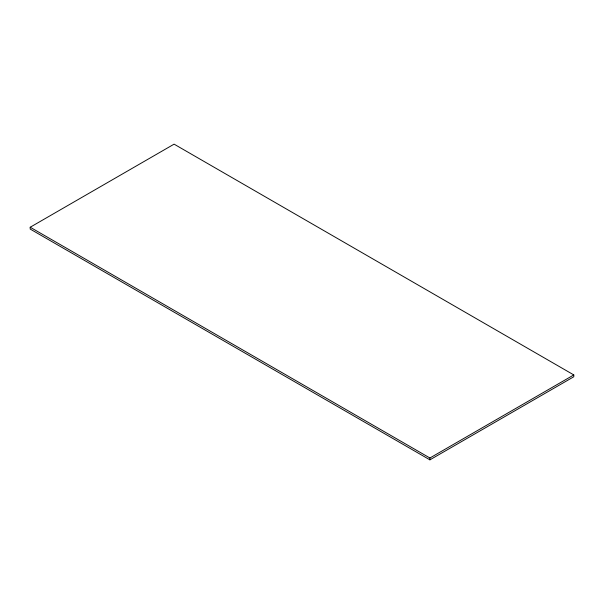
<?xml version="1.0" encoding="UTF-8"?>
<svg xmlns="http://www.w3.org/2000/svg" width="604" height="604" viewBox="0 0 604 604"><rect width="100%" height="100%" fill="white"/><g stroke="black" fill="none" stroke-linecap="round" stroke-linejoin="round"><path stroke-width="0.91" d="M30.2 227.232L174.095 144.152L573.8 374.925L573.8 376.768L429.905 459.848L30.2 229.075L30.2 227.232L429.905 457.998L573.8 374.925M429.905 457.998L429.905 459.848"/></g></svg>
